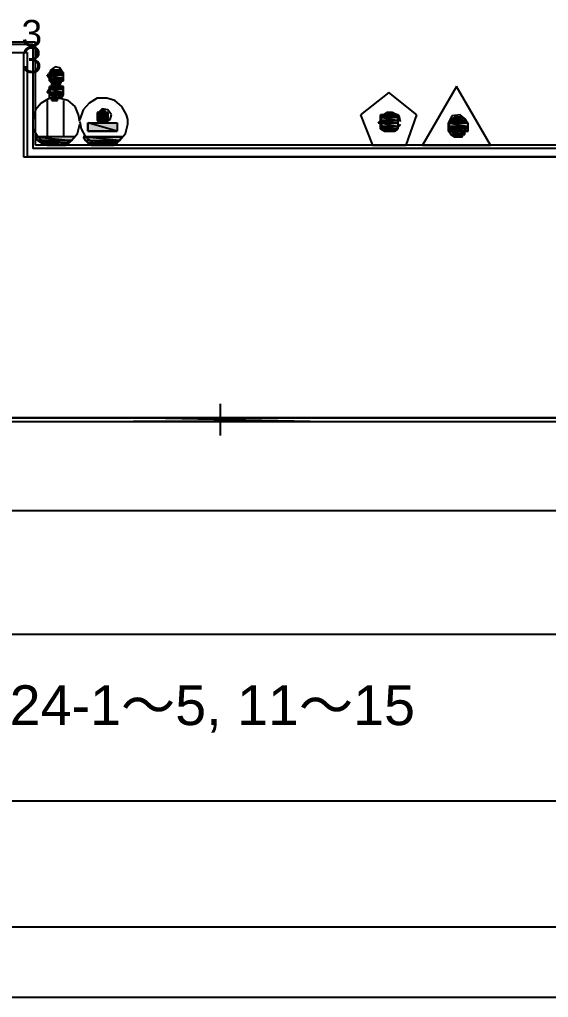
# Model space of a CAD drawing. Header units: millimetres. Extents: x 5 to 415, y 48 to 251.
# Drawn here: x 95.47 to 103.44, y 211.88 to 226.61 of the extents above; entities that cross this region are included whole.
import ezdxf

# ---------------------------------------------------------------- set-up
doc = ezdxf.new("R2010")
doc.units = ezdxf.units.MM
for name, color, linetype in [('H', 7, 'Continuous'), ('P', 7, 'Continuous'), ('T', 7, 'Continuous')]:
    doc.layers.add(name, color=color, linetype=linetype)

msp = doc.modelspace()

# ---------------------------------------------------------------- hatches: boundary and pattern name
at = {"layer": 'H', "linetype": 'Continuous'}
for points in [[(95.92, 225.725), (95.885, 225.76), (96.132, 225.76), (96.132, 225.725), (95.92, 225.725)], [(95.92, 225.813), (95.973, 225.848), (96.097, 225.848), (96.097, 225.813), (95.92, 225.813)], [(95.92, 225.76), (95.92, 225.813), (96.132, 225.813), (96.132, 225.76), (95.92, 225.76)], [(95.92, 225.672), (95.92, 225.725), (96.132, 225.725), (96.132, 225.672), (95.92, 225.672)], [(95.973, 225.637), (95.92, 225.672), (96.097, 225.672), (96.097, 225.637), (95.973, 225.637)], [(95.92, 225.548), (95.92, 225.601), (96.132, 225.601), (96.132, 225.548), (95.92, 225.548)], [(95.973, 225.601), (95.973, 225.637), (96.044, 225.637), (96.097, 225.601), (95.973, 225.601)], [(95.885, 225.513), (95.92, 225.548), (96.132, 225.548), (96.132, 225.513), (95.885, 225.513)], [(95.92, 225.46), (95.92, 225.513), (96.132, 225.513), (96.132, 225.46), (95.92, 225.46)], [(95.92, 225.425), (95.92, 225.46), (96.132, 225.46), (96.097, 225.425), (95.92, 225.425)], [(95.973, 225.39), (95.973, 225.425), (96.044, 225.425), (96.044, 225.39), (95.973, 225.39)], [(96.643, 225.178), (96.643, 225.213), (96.82, 225.213), (96.82, 225.178), (96.643, 225.178)], [(96.643, 225.125), (96.643, 225.178), (96.82, 225.178), (96.82, 225.125), (96.643, 225.125)], [(96.679, 225.213), (96.732, 225.249), (96.767, 225.213), (96.679, 225.213)], [(100.912, 225.125), (100.912, 225.178), (101.177, 225.178), (101.177, 225.125), (100.912, 225.125)], [(100.965, 225.178), (101, 225.213), (101.088, 225.213), (101.141, 225.178), (100.965, 225.178)], [(96.52, 224.913), (96.52, 225.037), (96.943, 225.037), (96.943, 224.913), (96.52, 224.913)], [(96.643, 225.09), (96.643, 225.125), (96.82, 225.125), (96.82, 225.09), (96.643, 225.09)], [(96.679, 225.037), (96.643, 225.09), (96.82, 225.09), (96.767, 225.037), (96.679, 225.037)], [(100.877, 225.037), (100.912, 225.09), (101.177, 225.09), (101.177, 225.037), (100.877, 225.037)], [(100.912, 225.09), (100.912, 225.125), (101.177, 225.125), (101.177, 225.09), (100.912, 225.09)], [(100.912, 225.002), (100.912, 225.037), (101.177, 225.037), (101.177, 225.002), (100.912, 225.002)], [(100.912, 224.966), (100.912, 225.002), (101.177, 225.002), (101.177, 224.966), (100.912, 224.966)], [(101.935, 225.037), (101.97, 225.09), (102.2, 225.09), (102.2, 225.037), (101.935, 225.037)], [(101.935, 225.002), (101.935, 225.037), (102.235, 225.037), (102.235, 225.002), (101.935, 225.002)], [(101.935, 224.966), (101.935, 225.002), (102.235, 225.002), (102.235, 224.966), (101.935, 224.966)], [(101.97, 225.09), (102.023, 225.125), (102.147, 225.125), (102.147, 225.09), (101.97, 225.09)], [(100.965, 224.913), (100.912, 224.966), (101.177, 224.966), (101.141, 224.913), (100.965, 224.913)], [(101.935, 224.913), (101.935, 224.966), (102.235, 224.966), (102.235, 224.913), (101.935, 224.913)], [(101.97, 224.878), (101.935, 224.913), (102.2, 224.913), (102.2, 224.878), (101.97, 224.878)], [(102.023, 224.825), (101.97, 224.878), (102.147, 224.878), (102.147, 224.825), (102.023, 224.825)], [(95.762, 224.79), (95.709, 224.825), (96.308, 224.825), (96.273, 224.79), (95.762, 224.79)], [(95.797, 224.755), (95.762, 224.79), (96.273, 224.79), (96.22, 224.755), (95.797, 224.755)], [(95.885, 224.702), (95.797, 224.755), (96.22, 224.755), (96.185, 224.702), (95.885, 224.702)], [(96.485, 224.79), (96.432, 224.825), (97.032, 224.825), (96.979, 224.79), (96.485, 224.79)], [(96.52, 224.755), (96.485, 224.79), (96.979, 224.79), (96.943, 224.755), (96.52, 224.755)], [(96.555, 224.702), (96.52, 224.755), (96.943, 224.755), (96.908, 224.702), (96.555, 224.702)]]:
    msp.add_hatch(color=256, dxfattribs=at).paths.add_polyline_path(points)

# ---------------------------------------------------------------- linework, layer by layer
at = {"layer": 'P'}
for points in [[(95.709, 226.272), (95.25, 226.272)], [(95.673, 226.236), (95.25, 226.236)], [(95.673, 226.236), (95.673, 224.667)], [(95.709, 224.719), (95.709, 226.272)], [(95.25, 226.113), (95.532, 226.113)], [(95.25, 226.113), (95.585, 226.113)], [(95.532, 226.113), (95.532, 224.543)], [(95.585, 226.113), (95.585, 224.543)], [(96.008, 225.901), (95.938, 225.848)], [(96.079, 225.884), (96.008, 225.901)], [(96.132, 225.795), (96.079, 225.884)], [(95.92, 225.778), (95.885, 225.778)], [(95.885, 225.778), (96.132, 225.778)], [(96.132, 225.778), (95.885, 225.778)], [(95.885, 225.778), (96.132, 225.725)], [(95.885, 225.778), (96.132, 225.725)], [(95.92, 225.725), (95.885, 225.778)], [(95.938, 225.848), (95.92, 225.778)], [(95.92, 225.813), (95.956, 225.848)], [(96.097, 225.813), (95.92, 225.813)], [(96.132, 225.813), (95.92, 225.813)], [(95.92, 225.813), (96.132, 225.813)], [(95.92, 225.813), (96.132, 225.813)], [(96.132, 225.813), (95.92, 225.813)], [(96.132, 225.813), (95.92, 225.813)], [(95.92, 225.813), (96.132, 225.813)], [(96.132, 225.813), (95.92, 225.813)], [(95.92, 225.813), (96.097, 225.813)], [(96.132, 225.813), (95.92, 225.813)], [(95.92, 225.813), (96.132, 225.778)], [(95.92, 225.813), (96.132, 225.778)], [(95.92, 225.778), (95.92, 225.813)], [(95.92, 225.778), (95.973, 225.707)], [(96.132, 225.778), (95.92, 225.778)], [(96.132, 225.778), (95.92, 225.778)], [(95.92, 225.778), (96.132, 225.778)], [(96.132, 225.778), (95.92, 225.778)], [(96.132, 225.725), (95.92, 225.725)], [(96.132, 225.725), (95.92, 225.725)], [(95.92, 225.725), (96.132, 225.725)], [(95.92, 225.725), (96.132, 225.725)], [(96.132, 225.725), (95.92, 225.725)], [(96.132, 225.725), (95.92, 225.725)], [(95.92, 225.725), (96.132, 225.69)], [(95.92, 225.725), (96.132, 225.69)], [(95.92, 225.69), (95.92, 225.725)], [(96.008, 225.848), (95.956, 225.848)], [(95.956, 225.848), (96.008, 225.848)], [(96.044, 225.848), (95.956, 225.848)], [(95.956, 225.848), (96.044, 225.848)], [(95.956, 225.848), (96.044, 225.848)], [(96.044, 225.848), (95.956, 225.848)], [(96.097, 225.848), (95.956, 225.848)], [(95.956, 225.848), (96.097, 225.848)], [(96.097, 225.848), (95.956, 225.848)], [(95.956, 225.848), (96.044, 225.848)], [(96.097, 225.848), (95.956, 225.848)], [(95.956, 225.848), (96.097, 225.813)], [(95.956, 225.848), (96.097, 225.813)], [(96.044, 225.848), (96.044, 225.848)], [(96.044, 225.848), (96.044, 225.848)], [(96.044, 225.848), (96.044, 225.848)], [(96.044, 225.848), (96.044, 225.848)], [(96.044, 225.848), (96.097, 225.848)], [(96.044, 225.69), (96.114, 225.743)], [(96.097, 225.813), (96.097, 225.848)], [(96.097, 225.813), (96.132, 225.813)], [(96.132, 225.813), (96.132, 225.813)], [(96.132, 225.813), (96.132, 225.813)], [(96.132, 225.778), (96.132, 225.813)], [(96.132, 225.778), (96.132, 225.778)], [(96.132, 225.725), (96.132, 225.778)], [(96.132, 225.725), (96.132, 225.725)], [(96.132, 225.725), (96.132, 225.725)], [(96.132, 225.69), (96.132, 225.725)], [(96.132, 225.69), (95.92, 225.69)], [(96.097, 225.69), (95.92, 225.69)], [(95.92, 225.69), (96.097, 225.69)], [(96.097, 225.69), (95.92, 225.69)], [(95.92, 225.69), (96.132, 225.69)], [(96.097, 225.69), (95.92, 225.69)], [(95.92, 225.69), (96.097, 225.654)], [(95.92, 225.69), (96.097, 225.654)], [(95.956, 225.654), (95.92, 225.69)], [(95.938, 225.601), (95.92, 225.513)], [(95.956, 225.601), (95.92, 225.601)], [(95.92, 225.601), (96.097, 225.601)], [(96.132, 225.601), (95.92, 225.601)], [(95.92, 225.601), (96.132, 225.601)], [(96.132, 225.601), (95.92, 225.601)], [(95.92, 225.601), (96.097, 225.601)], [(96.132, 225.601), (95.92, 225.601)], [(95.92, 225.601), (96.132, 225.566)], [(95.92, 225.601), (96.132, 225.566)], [(95.92, 225.566), (95.92, 225.601)], [(96.008, 225.637), (95.938, 225.601)], [(96.008, 225.654), (95.956, 225.654)], [(95.956, 225.654), (96.008, 225.654)], [(96.044, 225.654), (95.956, 225.654)], [(95.956, 225.654), (96.044, 225.654)], [(95.956, 225.654), (96.044, 225.654)], [(96.044, 225.654), (95.956, 225.654)], [(96.044, 225.654), (95.956, 225.654)], [(95.956, 225.654), (96.097, 225.601)], [(95.956, 225.654), (96.097, 225.601)], [(95.956, 225.601), (95.956, 225.654)], [(96.097, 225.654), (95.956, 225.654)], [(96.044, 225.654), (95.956, 225.654)], [(95.956, 225.654), (96.044, 225.654)], [(95.956, 225.654), (96.044, 225.654)], [(96.044, 225.654), (95.956, 225.654)], [(96.044, 225.654), (95.956, 225.654)], [(95.956, 225.654), (96.044, 225.654)], [(96.044, 225.654), (95.956, 225.654)], [(95.956, 225.654), (96.097, 225.654)], [(96.008, 225.654), (95.956, 225.654)], [(95.956, 225.654), (96.008, 225.654)], [(96.097, 225.601), (95.956, 225.601)], [(96.097, 225.601), (95.956, 225.601)], [(95.956, 225.601), (96.097, 225.601)], [(96.097, 225.601), (95.956, 225.601)], [(95.973, 225.707), (96.044, 225.69)], [(96.008, 225.654), (96.044, 225.654)], [(96.044, 225.654), (96.008, 225.654)], [(96.079, 225.637), (96.008, 225.637)], [(96.044, 225.654), (96.044, 225.654)], [(96.044, 225.654), (96.044, 225.654)], [(96.044, 225.654), (96.044, 225.654)], [(96.044, 225.654), (96.044, 225.654)], [(96.097, 225.601), (96.044, 225.654)], [(96.044, 225.654), (96.044, 225.654)], [(96.044, 225.654), (96.044, 225.654)], [(96.097, 225.654), (96.044, 225.654)], [(96.132, 225.531), (96.079, 225.637)], [(96.132, 225.69), (96.097, 225.69)], [(96.097, 225.654), (96.097, 225.69)], [(96.097, 225.601), (96.097, 225.601)], [(96.097, 225.601), (96.132, 225.601)], [(96.132, 225.566), (96.132, 225.601)], [(102.059, 225.601), (101.547, 224.719)], [(102.57, 224.719), (102.059, 225.601)], [(95.92, 225.425), (95.797, 225.354)], [(95.92, 225.425), (95.797, 225.354)], [(95.885, 225.513), (95.92, 225.566)], [(96.132, 225.513), (95.885, 225.513)], [(96.132, 225.513), (95.885, 225.513)], [(95.885, 225.513), (95.92, 225.513)], [(95.885, 225.513), (96.132, 225.513)], [(96.132, 225.513), (95.885, 225.513)], [(96.132, 225.566), (95.92, 225.566)], [(96.132, 225.566), (95.92, 225.566)], [(95.92, 225.566), (96.132, 225.566)], [(95.92, 225.566), (96.132, 225.566)], [(96.132, 225.566), (95.92, 225.566)], [(96.132, 225.566), (95.92, 225.566)], [(95.92, 225.566), (96.132, 225.513)], [(95.92, 225.566), (96.132, 225.513)], [(95.92, 225.513), (95.973, 225.443)], [(95.92, 225.513), (96.132, 225.513)], [(96.132, 225.513), (95.92, 225.513)], [(95.92, 225.513), (96.132, 225.478)], [(95.92, 225.513), (96.132, 225.478)], [(95.92, 225.478), (95.92, 225.513)], [(96.132, 225.478), (95.92, 225.478)], [(96.132, 225.478), (95.92, 225.478)], [(95.92, 225.478), (96.132, 225.478)], [(95.92, 225.478), (96.132, 225.478)], [(96.132, 225.478), (95.92, 225.478)], [(96.132, 225.478), (95.92, 225.478)], [(95.92, 225.478), (96.097, 225.425)], [(95.92, 225.478), (96.097, 225.425)], [(95.92, 225.425), (95.92, 225.478)], [(95.991, 225.425), (95.92, 225.425)], [(95.991, 225.425), (95.92, 225.425)], [(96.097, 225.425), (95.92, 225.425)], [(96.097, 225.425), (95.92, 225.425)], [(95.92, 225.425), (95.956, 225.425)], [(95.92, 225.425), (96.097, 225.425)], [(96.097, 225.425), (95.92, 225.425)], [(95.956, 225.425), (96.097, 225.425)], [(96.044, 225.425), (95.956, 225.425)], [(95.956, 225.425), (96.044, 225.425)], [(96.044, 225.425), (95.956, 225.425)], [(95.956, 225.425), (96.097, 225.425)], [(96.044, 225.425), (95.956, 225.425)], [(95.956, 225.425), (96.044, 225.39)], [(95.956, 225.425), (96.044, 225.39)], [(95.956, 225.39), (95.956, 225.425)], [(95.973, 225.443), (96.044, 225.443)], [(96.061, 225.425), (95.991, 225.425)], [(96.061, 225.425), (95.991, 225.425)], [(96.044, 225.443), (96.114, 225.478)], [(96.097, 225.425), (96.044, 225.425)], [(96.044, 225.39), (96.044, 225.425)], [(96.203, 225.39), (96.061, 225.425)], [(96.203, 225.39), (96.061, 225.425)], [(96.097, 225.425), (96.132, 225.478)], [(96.097, 225.425), (96.097, 225.425)], [(96.132, 225.566), (96.132, 225.566)], [(96.132, 225.566), (96.132, 225.566)], [(96.132, 225.513), (96.132, 225.566)], [(96.132, 225.513), (96.132, 225.513)], [(96.132, 225.478), (96.132, 225.513)], [(96.132, 225.478), (96.132, 225.478)], [(96.132, 225.478), (96.132, 225.478)], [(96.643, 225.425), (96.52, 225.354)], [(96.714, 225.425), (96.643, 225.425)], [(96.785, 225.425), (96.714, 225.425)], [(96.908, 225.39), (96.785, 225.425)], [(101.036, 225.513), (100.612, 225.178)], [(101.459, 225.178), (101.036, 225.513)], [(95.797, 225.354), (95.709, 225.249)], [(95.797, 225.354), (95.709, 225.249)], [(95.885, 225.39), (95.885, 224.843)], [(96.044, 225.39), (95.956, 225.39)], [(96.008, 225.39), (95.956, 225.39)], [(95.956, 225.39), (96.008, 225.39)], [(96.008, 225.39), (96.044, 225.39)], [(96.044, 225.39), (96.008, 225.39)], [(96.132, 225.39), (96.132, 224.843)], [(96.308, 225.302), (96.203, 225.39)], [(96.308, 225.302), (96.203, 225.39)], [(96.361, 225.178), (96.308, 225.302)], [(96.361, 225.178), (96.308, 225.302)], [(96.52, 225.354), (96.432, 225.249)], [(97.014, 225.302), (96.908, 225.39)], [(97.084, 225.178), (97.014, 225.302)], [(95.709, 225.249), (95.673, 225.108)], [(95.709, 225.249), (95.673, 225.108)], [(96.379, 225.072), (96.361, 225.178)], [(96.379, 225.072), (96.361, 225.178)], [(96.432, 225.249), (96.379, 225.108)], [(96.802, 225.178), (96.643, 225.213)], [(96.643, 225.213), (96.643, 225.178)], [(96.802, 225.178), (96.643, 225.213)], [(96.643, 225.213), (96.802, 225.213)], [(96.643, 225.213), (96.802, 225.213)], [(96.679, 225.213), (96.643, 225.213)], [(96.802, 225.143), (96.643, 225.178)], [(96.643, 225.178), (96.643, 225.143)], [(96.802, 225.143), (96.643, 225.178)], [(96.643, 225.178), (96.802, 225.178)], [(96.643, 225.178), (96.802, 225.178)], [(96.802, 225.178), (96.643, 225.178)], [(96.643, 225.178), (96.643, 225.178)], [(96.802, 225.178), (96.643, 225.178)], [(96.643, 225.178), (96.643, 225.178)], [(96.643, 225.178), (96.802, 225.178)], [(96.643, 225.178), (96.802, 225.178)], [(96.802, 225.178), (96.643, 225.178)], [(96.643, 225.178), (96.802, 225.178)], [(96.802, 225.178), (96.643, 225.178)], [(96.643, 225.178), (96.643, 225.178)], [(96.643, 225.178), (96.802, 225.178)], [(96.643, 225.16), (96.679, 225.072)], [(96.802, 225.09), (96.643, 225.143)], [(96.643, 225.143), (96.643, 225.09)], [(96.802, 225.09), (96.643, 225.143)], [(96.643, 225.143), (96.802, 225.143)], [(96.643, 225.143), (96.802, 225.143)], [(96.802, 225.143), (96.643, 225.143)], [(96.643, 225.143), (96.643, 225.143)], [(96.802, 225.143), (96.643, 225.143)], [(96.643, 225.143), (96.643, 225.143)], [(96.643, 225.143), (96.802, 225.143)], [(96.643, 225.143), (96.802, 225.143)], [(96.714, 225.266), (96.661, 225.213)], [(96.732, 225.266), (96.679, 225.213)], [(96.679, 225.213), (96.732, 225.266)], [(96.802, 225.213), (96.679, 225.213)], [(96.802, 225.213), (96.679, 225.213)], [(96.679, 225.213), (96.767, 225.213)], [(96.679, 225.213), (96.767, 225.213)], [(96.767, 225.213), (96.679, 225.213)], [(96.679, 225.213), (96.679, 225.213)], [(96.767, 225.213), (96.679, 225.213)], [(96.679, 225.213), (96.679, 225.213)], [(96.679, 225.213), (96.767, 225.213)], [(96.679, 225.213), (96.767, 225.213)], [(96.767, 225.213), (96.679, 225.213)], [(96.679, 225.213), (96.767, 225.213)], [(96.767, 225.213), (96.679, 225.213)], [(96.679, 225.213), (96.679, 225.213)], [(96.802, 225.249), (96.714, 225.266)], [(96.732, 225.266), (96.767, 225.213)], [(96.767, 225.213), (96.732, 225.266)], [(96.767, 225.213), (96.802, 225.213)], [(96.855, 225.178), (96.802, 225.249)], [(96.802, 225.213), (96.802, 225.178)], [(96.802, 225.178), (96.802, 225.143)], [(96.802, 225.143), (96.802, 225.09)], [(96.838, 225.108), (96.855, 225.178)], [(97.102, 225.108), (97.084, 225.178)], [(100.612, 225.178), (100.789, 224.719)], [(100.983, 225.196), (100.912, 225.108)], [(101.177, 225.178), (100.912, 225.178)], [(100.912, 225.178), (100.965, 225.178)], [(101.177, 225.178), (100.912, 225.178)], [(100.912, 225.178), (101.177, 225.143)], [(100.912, 225.178), (101.177, 225.143)], [(100.912, 225.143), (100.912, 225.178)], [(101.177, 225.143), (100.912, 225.143)], [(101.177, 225.143), (100.912, 225.143)], [(100.912, 225.143), (101.177, 225.143)], [(100.912, 225.143), (101.177, 225.143)], [(101.177, 225.143), (100.912, 225.143)], [(101.177, 225.143), (100.912, 225.143)], [(100.912, 225.143), (101.177, 225.09)], [(100.912, 225.143), (101.177, 225.09)], [(100.912, 225.09), (100.912, 225.143)], [(100.965, 225.178), (101, 225.213)], [(101.124, 225.178), (100.965, 225.178)], [(101.124, 225.178), (100.965, 225.178)], [(100.965, 225.178), (101.124, 225.178)], [(100.965, 225.178), (101.124, 225.178)], [(101.124, 225.178), (100.965, 225.178)], [(101.124, 225.178), (100.965, 225.178)], [(100.965, 225.178), (101.177, 225.178)], [(100.965, 225.178), (101.177, 225.178)], [(101.088, 225.213), (100.983, 225.196)], [(101.036, 225.213), (101, 225.213)], [(101, 225.213), (101.036, 225.213)], [(101.088, 225.213), (101, 225.213)], [(101, 225.213), (101.124, 225.178)], [(101, 225.213), (101.124, 225.178)], [(101.194, 225.16), (101.088, 225.213)], [(101.088, 225.213), (101.088, 225.213)], [(101.088, 225.213), (101.088, 225.213)], [(101.124, 225.178), (101.088, 225.213)], [(101.124, 225.178), (101.124, 225.178)], [(101.124, 225.178), (101.124, 225.178)], [(101.177, 225.178), (101.124, 225.178)], [(101.177, 225.143), (101.177, 225.178)], [(101.177, 225.143), (101.177, 225.143)], [(101.177, 225.143), (101.177, 225.143)], [(101.177, 225.09), (101.177, 225.143)], [(101.212, 225.072), (101.194, 225.16)], [(101.3, 224.719), (101.459, 225.178)], [(101.988, 225.16), (101.935, 225.055)], [(101.97, 225.09), (102.023, 225.143)], [(102.112, 225.178), (101.988, 225.16)], [(102.059, 225.143), (102.023, 225.143)], [(102.023, 225.143), (102.059, 225.143)], [(102.147, 225.143), (102.023, 225.143)], [(102.023, 225.143), (102.147, 225.143)], [(102.147, 225.143), (102.023, 225.143)], [(102.023, 225.143), (102.094, 225.143)], [(102.147, 225.143), (102.023, 225.143)], [(102.023, 225.143), (102.147, 225.09)], [(102.023, 225.143), (102.147, 225.09)], [(102.094, 225.143), (102.094, 225.143)], [(102.094, 225.143), (102.094, 225.143)], [(102.094, 225.143), (102.147, 225.143)], [(102.2, 225.108), (102.112, 225.178)], [(102.147, 225.09), (102.147, 225.143)], [(95.673, 225.108), (95.673, 225.037)], [(95.673, 225.108), (95.673, 225.037)], [(95.673, 225.037), (95.673, 224.966)], [(95.673, 225.037), (95.673, 224.966)], [(96.344, 224.896), (96.379, 225.037)], [(96.344, 224.896), (96.379, 225.037)], [(96.379, 225.072), (96.397, 224.966)], [(96.943, 224.931), (96.502, 225.055)], [(96.502, 225.055), (96.502, 224.931)], [(96.943, 224.931), (96.502, 225.055)], [(96.502, 225.055), (96.943, 225.055)], [(96.502, 225.055), (96.943, 225.055)], [(96.502, 224.931), (96.502, 225.055)], [(96.767, 225.055), (96.643, 225.09)], [(96.643, 225.09), (96.679, 225.055)], [(96.767, 225.055), (96.643, 225.09)], [(96.643, 225.09), (96.802, 225.09)], [(96.643, 225.09), (96.802, 225.09)], [(96.802, 225.09), (96.643, 225.09)], [(96.643, 225.09), (96.643, 225.09)], [(96.802, 225.09), (96.643, 225.09)], [(96.643, 225.09), (96.643, 225.09)], [(96.643, 225.09), (96.802, 225.09)], [(96.643, 225.09), (96.802, 225.09)], [(96.802, 225.09), (96.643, 225.09)], [(96.643, 225.09), (96.802, 225.09)], [(96.802, 225.09), (96.643, 225.09)], [(96.643, 225.09), (96.643, 225.09)], [(96.643, 225.09), (96.802, 225.09)], [(96.679, 225.072), (96.767, 225.055)], [(96.679, 225.055), (96.679, 225.055)], [(96.679, 225.055), (96.679, 225.055)], [(96.679, 225.055), (96.767, 225.055)], [(96.767, 225.055), (96.679, 225.055)], [(96.679, 225.055), (96.679, 225.055)], [(96.767, 225.055), (96.679, 225.055)], [(96.679, 225.055), (96.679, 225.055)], [(96.679, 225.055), (96.767, 225.055)], [(96.679, 225.055), (96.767, 225.055)], [(96.767, 225.055), (96.679, 225.055)], [(96.679, 225.055), (96.767, 225.055)], [(96.767, 225.055), (96.679, 225.055)], [(96.679, 225.055), (96.679, 225.055)], [(96.679, 225.055), (96.767, 225.055)], [(96.732, 225.055), (96.767, 225.055)], [(96.767, 225.055), (96.732, 225.055)], [(96.767, 225.055), (96.838, 225.108)], [(96.802, 225.09), (96.767, 225.055)], [(96.943, 225.055), (96.943, 224.931)], [(96.943, 225.055), (96.943, 224.931)], [(97.067, 224.896), (97.102, 225.037)], [(97.102, 225.037), (97.102, 225.108)], [(100.877, 225.055), (100.912, 225.09)], [(101.177, 225.055), (100.877, 225.055)], [(101.177, 225.055), (100.877, 225.055)], [(100.877, 225.055), (100.912, 225.055)], [(100.877, 225.055), (101.177, 225.055)], [(101.177, 225.055), (100.877, 225.055)], [(100.912, 225.108), (100.93, 224.984)], [(101.177, 225.09), (100.912, 225.09)], [(101.177, 225.09), (100.912, 225.09)], [(100.912, 225.09), (101.177, 225.055)], [(100.912, 225.09), (101.177, 225.055)], [(100.912, 225.055), (101.177, 225.055)], [(101.177, 225.055), (100.912, 225.055)], [(100.912, 225.055), (101.177, 225.002)], [(100.912, 225.055), (101.177, 225.002)], [(100.912, 225.002), (100.912, 225.055)], [(101.177, 225.002), (100.912, 225.002)], [(101.177, 225.002), (100.912, 225.002)], [(100.912, 225.002), (101.177, 224.966)], [(100.912, 225.002), (101.177, 224.966)], [(100.912, 224.966), (100.912, 225.002)], [(100.93, 224.984), (101.036, 224.931)], [(101.141, 224.949), (101.212, 225.037)], [(101.177, 225.055), (101.177, 225.09)], [(101.177, 225.055), (101.177, 225.055)], [(101.177, 225.002), (101.177, 225.055)], [(101.177, 224.966), (101.177, 225.002)], [(101.935, 225.055), (101.97, 225.09)], [(101.935, 225.055), (101.953, 224.949)], [(102.182, 225.055), (101.935, 225.055)], [(102.235, 225.055), (101.935, 225.055)], [(101.935, 225.055), (102.235, 225.055)], [(102.235, 225.055), (101.935, 225.055)], [(101.935, 225.055), (102.182, 225.055)], [(102.235, 225.055), (101.935, 225.055)], [(101.935, 225.055), (102.235, 225.002)], [(101.935, 225.055), (102.235, 225.002)], [(101.935, 225.002), (101.935, 225.055)], [(102.235, 225.002), (101.935, 225.002)], [(102.235, 225.002), (101.935, 225.002)], [(101.935, 225.002), (102.235, 225.002)], [(101.935, 225.002), (102.235, 225.002)], [(102.235, 225.002), (101.935, 225.002)], [(102.235, 225.002), (101.935, 225.002)], [(101.935, 225.002), (102.235, 224.966)], [(101.935, 225.002), (102.235, 224.966)], [(101.935, 224.966), (101.935, 225.002)], [(102.147, 225.09), (101.97, 225.09)], [(102.182, 225.09), (101.97, 225.09)], [(101.97, 225.09), (102.182, 225.09)], [(102.182, 225.09), (101.97, 225.09)], [(101.97, 225.09), (102.147, 225.09)], [(102.182, 225.09), (101.97, 225.09)], [(101.97, 225.09), (102.182, 225.055)], [(101.97, 225.09), (102.182, 225.055)], [(102.147, 225.09), (102.182, 225.09)], [(102.164, 224.913), (102.217, 225.002)], [(102.182, 225.055), (102.182, 225.09)], [(102.182, 225.055), (102.235, 225.055)], [(102.235, 225.037), (102.2, 225.108)], [(102.235, 225.002), (102.235, 225.055)], [(102.235, 225.002), (102.235, 225.002)], [(102.235, 225.002), (102.235, 225.002)], [(102.235, 224.966), (102.235, 225.002)], [(95.673, 224.966), (95.744, 224.843)], [(95.673, 224.966), (95.744, 224.843)], [(96.308, 224.843), (95.709, 224.843)], [(95.709, 224.843), (96.255, 224.79)], [(95.709, 224.843), (96.255, 224.79)], [(95.744, 224.79), (95.709, 224.843)], [(96.308, 224.843), (95.709, 224.843)], [(95.726, 224.878), (95.814, 224.772)], [(95.744, 224.843), (95.85, 224.755)], [(95.744, 224.843), (95.85, 224.755)], [(96.238, 224.772), (96.308, 224.843)], [(96.255, 224.79), (96.344, 224.896)], [(96.255, 224.79), (96.344, 224.896)], [(96.255, 224.79), (96.308, 224.843)], [(96.397, 224.966), (96.467, 224.843)], [(96.979, 224.79), (96.432, 224.843)], [(96.432, 224.843), (96.467, 224.79)], [(96.979, 224.79), (96.432, 224.843)], [(96.432, 224.843), (97.014, 224.843)], [(97.014, 224.843), (96.432, 224.843)], [(96.467, 224.843), (96.573, 224.755)], [(96.502, 224.931), (96.943, 224.931)], [(96.943, 224.931), (96.502, 224.931)], [(96.979, 224.79), (97.067, 224.896)], [(97.014, 224.843), (96.979, 224.79)], [(101.177, 224.966), (100.912, 224.966)], [(101.177, 224.966), (100.912, 224.966)], [(100.912, 224.966), (101.177, 224.966)], [(100.912, 224.966), (101.177, 224.966)], [(101.177, 224.966), (100.912, 224.966)], [(101.177, 224.966), (100.912, 224.966)], [(100.912, 224.966), (101.124, 224.931)], [(100.912, 224.966), (101.124, 224.931)], [(100.965, 224.931), (100.912, 224.966)], [(101.124, 224.931), (100.965, 224.931)], [(101.124, 224.931), (100.965, 224.931)], [(100.965, 224.931), (101.124, 224.931)], [(100.965, 224.931), (101.124, 224.931)], [(101.124, 224.931), (100.965, 224.931)], [(101.124, 224.931), (100.965, 224.931)], [(100.965, 224.931), (101.088, 224.931)], [(100.965, 224.931), (101.088, 224.931)], [(101, 224.931), (100.965, 224.931)], [(101.088, 224.931), (101, 224.931)], [(101.036, 224.931), (101, 224.931)], [(101, 224.931), (101.036, 224.931)], [(101.036, 224.931), (101.141, 224.949)], [(101.036, 224.931), (101.088, 224.931)], [(101.088, 224.931), (101.036, 224.931)], [(101.088, 224.931), (101.124, 224.931)], [(101.124, 224.931), (101.177, 224.966)], [(101.124, 224.931), (101.124, 224.931)], [(101.124, 224.931), (101.124, 224.931)], [(101.177, 224.966), (101.177, 224.966)], [(101.177, 224.966), (101.177, 224.966)], [(102.235, 224.966), (101.935, 224.966)], [(102.235, 224.966), (101.935, 224.966)], [(101.935, 224.966), (102.235, 224.931)], [(101.935, 224.966), (102.235, 224.931)], [(101.935, 224.931), (101.935, 224.966)], [(102.235, 224.931), (101.935, 224.931)], [(102.182, 224.931), (101.935, 224.931)], [(101.935, 224.931), (102.182, 224.931)], [(102.182, 224.931), (101.935, 224.931)], [(101.935, 224.931), (102.235, 224.931)], [(102.182, 224.931), (101.935, 224.931)], [(101.935, 224.931), (102.182, 224.878)], [(101.935, 224.931), (102.182, 224.878)], [(101.97, 224.878), (101.935, 224.931)], [(101.953, 224.949), (102.041, 224.878)], [(102.182, 224.878), (101.97, 224.878)], [(102.147, 224.878), (101.97, 224.878)], [(101.97, 224.878), (102.147, 224.878)], [(102.147, 224.878), (101.97, 224.878)], [(101.97, 224.878), (102.182, 224.878)], [(102.147, 224.878), (101.97, 224.878)], [(101.97, 224.878), (102.147, 224.843)], [(101.97, 224.878), (102.147, 224.843)], [(102.023, 224.843), (101.97, 224.878)], [(102.147, 224.843), (102.023, 224.843)], [(102.094, 224.843), (102.023, 224.843)], [(102.023, 224.843), (102.094, 224.843)], [(102.094, 224.843), (102.023, 224.843)], [(102.023, 224.843), (102.147, 224.843)], [(102.094, 224.843), (102.023, 224.843)], [(102.023, 224.843), (102.094, 224.843)], [(102.023, 224.843), (102.094, 224.843)], [(102.059, 224.843), (102.023, 224.843)], [(102.041, 224.878), (102.164, 224.913)], [(102.094, 224.843), (102.059, 224.843)], [(102.147, 224.843), (102.094, 224.843)], [(102.094, 224.843), (102.094, 224.843)], [(102.182, 224.878), (102.147, 224.878)], [(102.147, 224.843), (102.147, 224.878)], [(102.235, 224.931), (102.182, 224.931)], [(102.182, 224.878), (102.182, 224.931)], [(102.235, 224.931), (102.235, 224.966)], [(104.299, 224.719), (95.709, 224.719)], [(96.255, 224.79), (95.744, 224.79)], [(96.255, 224.79), (95.744, 224.79)], [(95.744, 224.79), (96.22, 224.755)], [(95.744, 224.79), (96.22, 224.755)], [(95.797, 224.755), (95.744, 224.79)], [(96.22, 224.755), (95.797, 224.755)], [(96.22, 224.755), (95.797, 224.755)], [(95.797, 224.755), (96.167, 224.719)], [(95.797, 224.755), (96.167, 224.719)], [(95.885, 224.719), (95.797, 224.755)], [(95.814, 224.772), (95.885, 224.737)], [(95.85, 224.755), (95.991, 224.719)], [(95.85, 224.755), (95.991, 224.719)], [(95.885, 224.737), (95.973, 224.719)], [(96.167, 224.719), (95.885, 224.719)], [(96.167, 224.719), (95.885, 224.719)], [(95.885, 224.719), (96.097, 224.719)], [(95.885, 224.719), (96.097, 224.719)], [(95.92, 224.719), (95.885, 224.719)], [(96.097, 224.719), (95.92, 224.719)], [(96.097, 224.719), (95.92, 224.719)], [(95.92, 224.719), (96.044, 224.719)], [(95.92, 224.719), (96.044, 224.719)], [(95.956, 224.719), (95.92, 224.719)], [(96.044, 224.719), (95.956, 224.719)], [(95.973, 224.719), (96.061, 224.719)], [(95.991, 224.719), (96.061, 224.719)], [(95.991, 224.719), (96.061, 224.719)], [(96.044, 224.719), (96.097, 224.719)], [(96.061, 224.719), (96.132, 224.737)], [(96.061, 224.719), (96.132, 224.737)], [(96.061, 224.719), (96.15, 224.737)], [(96.097, 224.719), (96.167, 224.719)], [(96.132, 224.737), (96.255, 224.79)], [(96.132, 224.737), (96.255, 224.79)], [(96.15, 224.737), (96.238, 224.772)], [(96.167, 224.719), (96.22, 224.755)], [(96.22, 224.755), (96.255, 224.79)], [(96.943, 224.755), (96.467, 224.79)], [(96.467, 224.79), (96.502, 224.755)], [(96.943, 224.755), (96.467, 224.79)], [(96.467, 224.79), (96.979, 224.79)], [(96.467, 224.79), (96.979, 224.79)], [(96.89, 224.719), (96.502, 224.755)], [(96.502, 224.755), (96.555, 224.719)], [(96.89, 224.719), (96.502, 224.755)], [(96.502, 224.755), (96.943, 224.755)], [(96.502, 224.755), (96.943, 224.755)], [(96.802, 224.719), (96.555, 224.719)], [(96.555, 224.719), (96.643, 224.719)], [(96.802, 224.719), (96.555, 224.719)], [(96.555, 224.719), (96.89, 224.719)], [(96.555, 224.719), (96.89, 224.719)], [(96.573, 224.755), (96.714, 224.719)], [(96.767, 224.719), (96.643, 224.719)], [(96.643, 224.719), (96.679, 224.719)], [(96.767, 224.719), (96.643, 224.719)], [(96.643, 224.719), (96.802, 224.719)], [(96.643, 224.719), (96.802, 224.719)], [(96.679, 224.719), (96.767, 224.719)], [(96.714, 224.719), (96.785, 224.719)], [(96.802, 224.719), (96.767, 224.719)], [(96.785, 224.719), (96.855, 224.737)], [(96.89, 224.719), (96.802, 224.719)], [(96.855, 224.737), (96.979, 224.79)], [(96.943, 224.755), (96.89, 224.719)], [(96.979, 224.79), (96.943, 224.755)], [(100.789, 224.719), (101.3, 224.719)], [(101.547, 224.719), (102.57, 224.719)], [(95.532, 224.543), (104.299, 224.543)], [(104.299, 224.543), (95.585, 224.543)], [(104.299, 224.667), (95.673, 224.667)], [(98.496, 220.821), (98.496, 220.345)], [(29.704, 220.61), (308.134, 220.61)], [(97.19, 220.61), (93.98, 220.61)], [(97.19, 220.61), (99.854, 220.61)], [(99.854, 220.61), (97.19, 220.61)], [(99.854, 220.557), (97.19, 220.61)], [(99.766, 220.61), (97.278, 220.61)], [(109.714, 220.61), (99.854, 220.61)], [(93.98, 220.557), (97.19, 220.557)], [(99.854, 220.557), (97.19, 220.557)], [(97.19, 220.557), (99.854, 220.557)], [(97.19, 220.557), (99.854, 220.557)], [(99.854, 220.557), (109.714, 220.557)], [(93.804, 219.216), (104.175, 219.216)], [(104.175, 217.346), (93.804, 217.346)], [(93.804, 214.842), (104.175, 214.842)], [(93.804, 214.842), (104.175, 214.842)], [(104.175, 212.937), (93.804, 212.937)], [(104.175, 212.937), (93.804, 212.937)], [(112.677, 211.878), (64.682, 211.878)]]:
    msp.add_lwpolyline(points, dxfattribs=at)

# ---------------------------------------------------------------- texts
at = {"layer": 'T', "attachment_point": 7}
for s, insert, char_height in [('{\\fArial|b0|i0|c0|p18;3}', (95.5, 226.2), 0.4), ('{\\fArial|b0|i0|c0|p18;3}', (95.5, 225.8), 0.4), ('{\\fArial|b0|i0|c0|p18;Aging 7-24-1～5, 11～15}', (92.2, 215.8), 0.6)]:
    msp.add_mtext(s, dxfattribs=dict(at, insert=insert, char_height=char_height))

doc.saveas('drawing.dxf')
